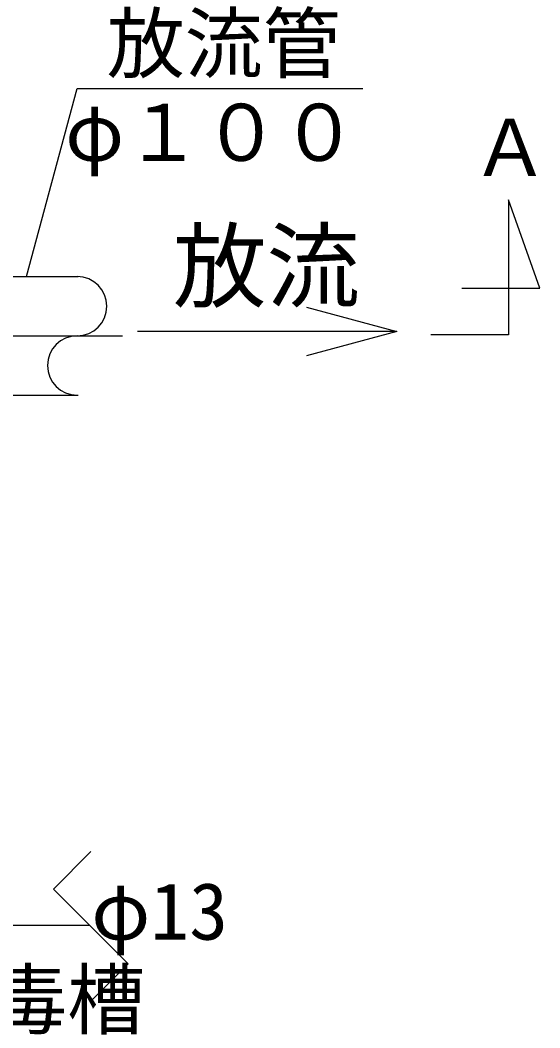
# Model space of a CAD drawing. Units: millimetres, scale not verified. Extents: x -8093 to 8093, y -5792 to 5792.
# Drawn here: x -4161 to -3661, y 344 to 1314 of the extents above; entities that cross this region are included whole.
import ezdxf
from ezdxf.enums import TextEntityAlignment as Align

# ---------------------------------------------------------------- set-up
doc = ezdxf.new("R2010")
doc.units = ezdxf.units.MM
doc.header["$LTSCALE"] = 30
doc.linetypes.add('LONG_CHAIN', pattern=[21, 18, -1, 1, -1])
doc.layers.add('0-1_00クル-フ-0躯体', color=3, linetype='Continuous', lineweight=25)
doc.layers.add('0-7_00クル-フ-3空気管', color=6, linetype='Continuous', lineweight=25)
doc.styles.add('ＭＳ ゴシック', font='')
doc.styles.get('ＭＳ ゴシック').set_extended_font_data('MS Gothic')

msp = doc.modelspace()

# ---------------------------------------------------------------- linework, layer by layer
at = {"layer": '0-1_00クル-フ-0躯体', "color": 4}
for p, q in [((-4154.51, 1067.18), (-4106.02, 1248.19)), ((-4106.02, 1248.19), (-3830.89, 1248.19)), ((-3798.32, 1014.36), (-3885.26, 991.07))]:
    msp.add_line(p, q, dxfattribs=at)
at = {"layer": '0-1_00クル-フ-0躯体'}
for p, q in [((-4326.93, 1067.18), (-4104.94, 1067.18)), ((-4326.93, 953.18), (-4104.94, 953.18))]:
    msp.add_line(p, q, dxfattribs=at)
at = {"layer": '0-1_00クル-フ-0躯体', "linetype": 'LONG_CHAIN'}
msp.add_line((-6254.83, 1010.18), (-4062.26, 1010.18), dxfattribs=at)
at = {"layer": '0-1_00クル-フ-0躯体'}
for points in [[(-3690.65, 1141.23), (-3690.65, 1011.23), (-3765.65, 1011.23)], [(-3735.65, 1056.23), (-3660.65, 1056.23), (-3690.65, 1141.23)]]:
    msp.add_lwpolyline(points, dxfattribs=at)
at = {"layer": '0-1_00クル-フ-0躯体', "color": 4}
msp.add_lwpolyline([(-3885.26, 1037.66), (-3798.32, 1014.36), (-4047.93, 1014.36)], dxfattribs=at)
at = {"layer": '0-1_00クル-フ-0躯体'}
for centre, start, end in [((-4105.87, 1038.68), 270, 90), ((-4105.87, 981.68), 90, 270)]:
    msp.add_arc(centre, 28.5, start, end, dxfattribs=at)
at = {"layer": '0-7_00クル-フ-3空気管', "color": 7}
msp.add_line((-4128.75, 477.73), (-4092.75, 513.73), dxfattribs=at)
at = {"layer": '0-7_00クル-フ-3空気管'}
msp.add_lwpolyline([(-4835.91, 644.18), (-4835.91, 442.89), (-4093.92, 442.89)], dxfattribs=at)
at = {"layer": '0-7_00クル-フ-3空気管', "color": 7}
msp.add_lwpolyline([(-4128.75, 477.73), (-4056.75, 405.73), (-4092.75, 369.73)], dxfattribs=at)

# ---------------------------------------------------------------- texts
at = {"layer": '0-1_00クル-フ-0躯体', "color": 4, "style": 'ＭＳ ゴシック'}
for s, height, p in [('放流管', 54.99, (-4077.37, 1247.74)), ('φ１００', 54.99, (-4117.47, 1162.11)), ('Ａ', 54.99, (-3726.65, 1147.52)), ('放流', 65.98, (-4013.66, 1024.66)), ('消毒槽', 54.99, (-4265.46, 327.38))]:
    msp.add_text(s, height=height, dxfattribs=at).set_placement(p, align=Align.BOTTOM_LEFT)
at = {"layer": '0-7_00クル-フ-3空気管', "color": 4, "style": 'ＭＳ ゴシック'}
msp.add_text('φ13', height=54.99, dxfattribs=at).set_placement((-4092.33, 412.44), align=Align.BOTTOM_LEFT)

doc.saveas('drawing.dxf')
